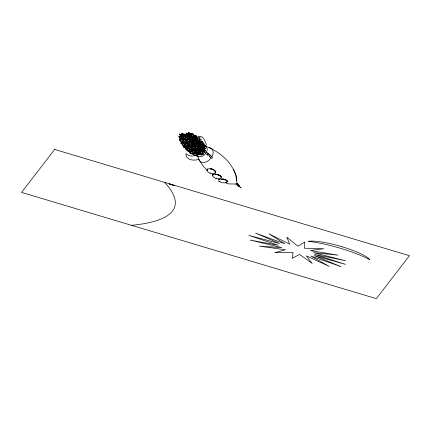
<?xml version="1.0" encoding="UTF-8"?>
<svg xmlns="http://www.w3.org/2000/svg" width="431" height="431" viewBox="0 0 431 431"><rect width="100%" height="100%" fill="white"/><g stroke="black" fill="none" stroke-linecap="round" stroke-linejoin="round"><path stroke-width="0.65" d="M221.092 177.901C218.662 179.851 213.981 178.536 212.531 175.864L213.065 174.577L212.602 175.358L212.698 174.991M218.512 180.12L219.002 179.339M227.121 182.017C224.81 183.622 221.426 182.717 219.131 181.429L219.196 181.047M219.659 179.075L218.937 179.722M219.869 181.871L219.929 181.489M221.577 178.876L221.512 179.258L223.786 179.538L223.845 179.156L222.703 178.957M224.923 179.458L224.863 179.84L225.801 180.223L225.866 179.84L223.845 179.156M226.733 182.372L226.792 181.99M227.024 181.133L226.604 180.282L227.223 181.591L227.089 180.745M212.531 175.864L212.623 175.498M212.968 174.938L213.69 174.275M213.598 174.636L215.457 174.453L215.554 174.086M216.001 178.407L216.098 178.046M217.79 174.485L220.543 175.902L220.947 176.839L219.702 175.724L217.693 174.846L217.79 174.485L216.664 174.216M218.765 175.239L218.856 174.873M219.702 175.724L219.799 175.358M220.446 176.268L220.543 175.902M237.675 183.509C238.666 184.22 236.377 185.174 237.67 185.594C238.682 185.739 238.871 183.805 237.734 184.339M238.063 185.502C238.203 187.323 239.948 184.172 238.149 185.352M214.961 173.31L215.505 172.524L215.398 172.879C212.903 174.851 207.99 173.354 206.961 170.353L208.345 168.726L207.672 169.081M182.518 142.758L181.979 144.638L201.487 155.198L201.853 153.942M193.12 144.762L193.664 142.882M195.96 135.641L190.588 153.538M199.731 138.68L196.649 149.336L186.817 150.505M203.841 147.046L204.569 144.541L203.421 143.922M206.961 170.353L207.069 170.003M215.117 170.8L213.539 169.572L210.28 168.596L210.172 168.952L213.431 169.922L215.414 171.732L215.522 171.382L215.662 171.985M210.112 173.23L210.22 172.879M211.287 169.13L211.395 168.78M212.397 169.464L212.505 169.114M214.315 170.482L214.422 170.132M214.994 171.096L215.101 170.746M203.674 150.705L203.992 149.794M187.523 148.814L190.082 142.268L199.72 138.583L199.257 139.773M194.543 154.158L196.428 149.988L192.474 133.982M238.963 186.057C238.602 187.63 240.595 185.427 239.065 185.955M202.236 143.916L203.195 142.354L188.46 138.507L183.347 146.826L184.63 147.16M206.81 154.616L207.122 154.196M212.709 175.051L213.076 174.636M202.462 152.364L203.152 151.577M207.236 169.518L207.656 169.027M185.901 137.839L180.691 142.796L181.828 143.491M186.849 136.939L188.266 135.587L205.851 146.384L204.903 147.289M186.219 134.871L179.829 140.721L182.787 143.404M187.135 134.03L188.961 132.36L190.933 134.149M186.106 135.679L179.258 139.121L180.244 140.016M187.243 135.108L189.527 133.96L205.312 148.275M219.023 179.409L219.681 179.145M237.346 184.867L236.522 184.78M181.397 139.455L179.592 140.145L197.312 152.719L200.927 151.34M191.364 137.478L186.548 139.321L190.357 153.549M182.2 142.887L180.993 143.345L182.238 143.862M198.734 159.249C194.225 161.242 185.292 159.993 185.95 153.587L188.638 155.559L192.705 156.135M190.039 134.025L192.544 133.4L194.192 135.447M197.759 154.848L193.998 155.785L191.94 153.22M236.43 183.191L241.268 188.088L236.069 183.87M179.269 136.358L185.659 135.113L183.498 134.984M190.13 134.24L192.048 133.869L205.215 150.263M183.816 135.334L185.659 135.113L178.773 136.832L181.241 139.903M189.344 134.677L190.577 134.531L205.802 153.484M191.768 134.693L193.002 134.547L203.378 153.463L202.15 153.614M182.55 136.762L186.235 136.32M187.469 136.174L189.311 135.954L205.587 150.715M179.56 139.779L181.408 139.558M182.636 139.412L189.398 138.61L205.846 148.706M201.783 142.311L203.012 142.165L193.368 145.845L183.536 147.019M204.326 146.077L205.555 145.931L190.825 142.079L180.988 143.254L182.27 143.588M193.406 152.811L197.091 152.375M198.319 152.229L200.167 152.008L196.213 136.002M196.617 154.271L199.693 153.905M220.537 179.549L221.534 179.511M199.074 153.684L199.903 153.684M213.555 169.625A4.445 2.15 16.8 0 0 210.296 168.65L209.24 168.58M183.396 135.005L186.073 135.075M193.438 135.275L195.442 135.329L204.569 151.954M191.1 153.856L201.142 154.12M211.702 158.317L212.602 157.859L212.241 157.116M187.275 135.215L188.358 135.28L203.588 154.233M186.079 134.914L179.393 134.186L180.654 136.476M195.432 135.932L196.768 136.077L198.028 138.373M201.137 154.341L189.775 153.102L187.889 149.665M215.457 174.453L217.693 174.846M196.568 137.602L199.203 138.114L203.157 154.12L187.34 151.071L187.022 149.789M236.161 183.962L236.813 183.283M190.836 136.902L185.713 135.566L186.095 149.767L188.659 150.441M196.601 138.41L197.883 138.744M199.165 139.078L200.447 139.412M180.681 136.891L178.757 136.39L193.05 148.943L198.179 150.279M205.248 149.094L192.436 145.748L181.747 140.705M199.461 150.613L200.738 150.952M199.698 140.824L202.753 141.804L199.677 152.461L183.789 147.38M225.596 182.9L228.742 183.913L236.948 184.053C237.093 166.221 221.302 151.911 205.565 146.314L205.565 146.314A6.223 4.288 -46.9 0 1 205.759 153.404A6.233 4.294 -46.9 0 1 197.274 155.424L199.505 160.688L203.394 166.371L207.273 170.52M186.451 134.887L181.602 133.184L181.92 134.467M201.309 154.724L185.551 149.191L184.921 146.632M181.57 135.469L188.347 138.039L204.628 152.795M203.066 144.805L205.549 145.834L195.911 149.519L183.482 144.374M179.377 139.585L180.562 140.145M180.945 137.511L189.78 141.713L205.097 151.119M185.055 133.982L186.203 134.607M226.103 180.039L226.625 180.352A4.445 1.665 9.3 0 1 227.309 181.279M188.826 134.515L186.558 133.12L182.399 145.263L185.804 147.354M199.607 141.131L204.143 143.916M181.877 135.339L179.603 133.949L189.354 144.439L195.593 148.269M196.73 148.964L198.432 150.01M199.564 150.705L200.701 151.405M220.025 175.573L220.553 175.961A4.445 1.945 14.6 0 1 221.27 177.087M200.981 148.803L201.853 149.444M207.64 153.032L211.707 156.512M208.372 155.575L206.966 154.406L207.871 155.171M209.304 156.351L211.179 157.908A8.582 5.91 -46.9 0 1 203.831 162.471A8.582 5.91 -46.9 0 1 198.745 158.91M209.272 156.334L211.136 157.881M205.63 151.626L210.619 155.914M240.509 187.404L240.832 187.695M194.386 137.279L195.372 138.173M183.978 134.978L182.006 133.184L186.779 139.897L195.663 147.946M196.649 148.84L198.621 150.629M199.607 151.523L203.06 154.654M195.615 155.031L197.587 156.819M218.646 180.966L219.131 181.429M206.81 152.806L207.613 153.743M200.108 137.947L198.303 136.315C203.157 135.199 205.662 141.481 206.384 145.29M195.604 148.296L185.729 136.002L185.589 134.224M196.428 149.32L200.954 154.955L200.889 154.066M189.586 133.944L188.557 132.355L190.136 138.76M200.647 138.728L201.142 139.606M189.807 133.852L200.189 152.773L198.465 154.05L196.73 152.278L186.348 133.357M192.571 134.38L192.01 133.157L188.929 143.814L194.532 156.027M233.44 169.141L236.226 175.697L236.333 180.244L236.312 179.42M221.044 176.473L221.259 177.028M200.991 139.989L201.622 142.553M197.517 154.901L197.991 156.825L192.506 148.361L190.454 140.037M164.637 182.372A382.787 70.415 15.9 0 1 131.487 225.316M209.035 147.601A8.582 5.91 -46.9 0 1 211.901 156.792M221.2 177.594A4.445 1.945 14.6 0 1 220.834 178.008M216.674 174.275A4.445 1.945 14.6 0 1 218.873 174.932M215.522 172.578A4.445 2.15 16.8 0 1 215.085 173.014M215.538 171.43A4.445 2.15 16.8 0 1 215.678 172.039M221.599 178.946A4.445 1.665 9.3 0 1 224.95 179.528M201.347 148.867A2.317 1.595 -46.9 0 1 201.148 149.395M304.674 242.147L304.345 248.208L323.654 248.692L310.439 250.594L337.931 255.136L313.493 252.668L345.57 260.739L314.862 254.511L345.522 264.343L314.043 255.567L341.029 266.622L310.886 256.052L329.236 266.401L306.371 255.863L312.243 263.481L299.577 254.387L292.18 258.331L293.075 252.485L274.757 252.728L285.441 249.77L259.37 246.144L281.712 247.604L250.298 240.11L278.2 245.25L248.735 235.353L279.536 243.515L255.675 233.149L284.686 243.752L268.906 233.796L289.729 244.215L286.766 237.169L297.902 246.236L304.674 242.147M54.694 149.444L21.55 192.388L376.306 298.645L409.45 255.702L54.694 149.444M174.151 185.497L169.146 183.875L174.124 185.529M342.042 246.753A33.435 6.153 15.9 0 0 308.38 241.349A44.28 8.146 15.9 0 1 369.841 259.753A33.435 6.153 15.9 0 0 342.042 246.753"/></g></svg>
